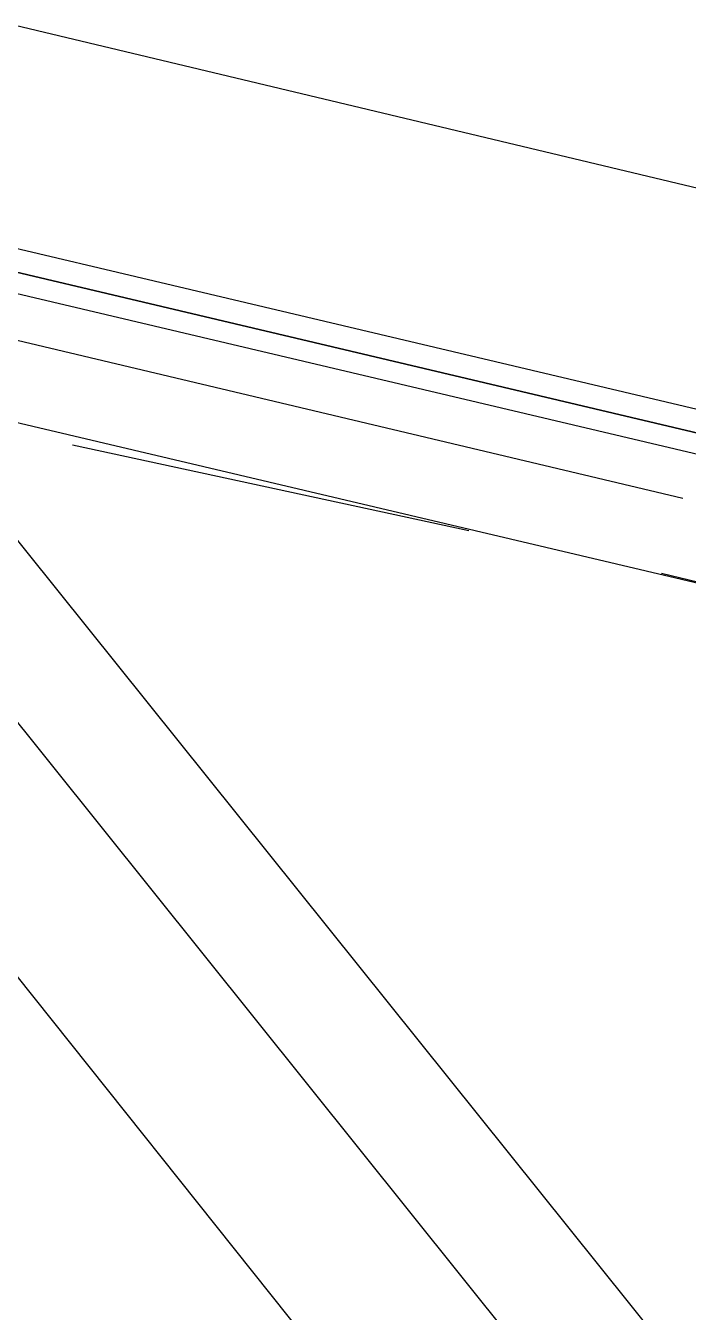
# Model space of a CAD drawing. Header units: feet. Extents: x -84 to 198, y -22 to 181.
# Drawn here: x 115.582 to 116.407, y 142.897 to 144.5 of the extents above; entities that cross this region are included whole.
import ezdxf

# ---------------------------------------------------------------- set-up
doc = ezdxf.new("R2010")
doc.units = ezdxf.units.FT
doc.layers.add('A-LINEA', color=7, linetype='CONTINUOUS')

msp = doc.modelspace()

# ---------------------------------------------------------------- linework, layer by layer
at = {"layer": 'A-LINEA'}
for p, q in [((140.7504, 112.4542), (103.1232, 159.3849)), ((140.7504, 112.4542), (103.1232, 159.3849)), ((140.5969, 112.4055), (103.0856, 159.2112)), ((140.277, 112.3118), (103.3057, 158.7075)), ((116.5333, 143.7778), (107.9467, 145.8044)), ((114.7733, 144.2978), (116.4, 143.9111)), ((115.64, 143.9778), (116.1333, 143.8711)), ((116.3733, 143.8178), (116.8667, 143.6978))]:
    msp.add_line(p, q, dxfattribs=at)
for points in [[(116.64, 144.2444), (114.8533, 144.6711), (112.5467, 145.2178)], [(114.8, 144.4044), (116.4933, 144.0044), (116.4933, 143.9911), (116.4933, 143.9778), (116.48, 143.9778), (114.7867, 144.3778), (116.48, 143.9778), (116.4933, 143.9778), (116.48, 143.9644), (116.48, 143.9511), (114.7867, 144.3511)]]:
    msp.add_lwpolyline(points, dxfattribs=at)

doc.saveas('drawing.dxf')
